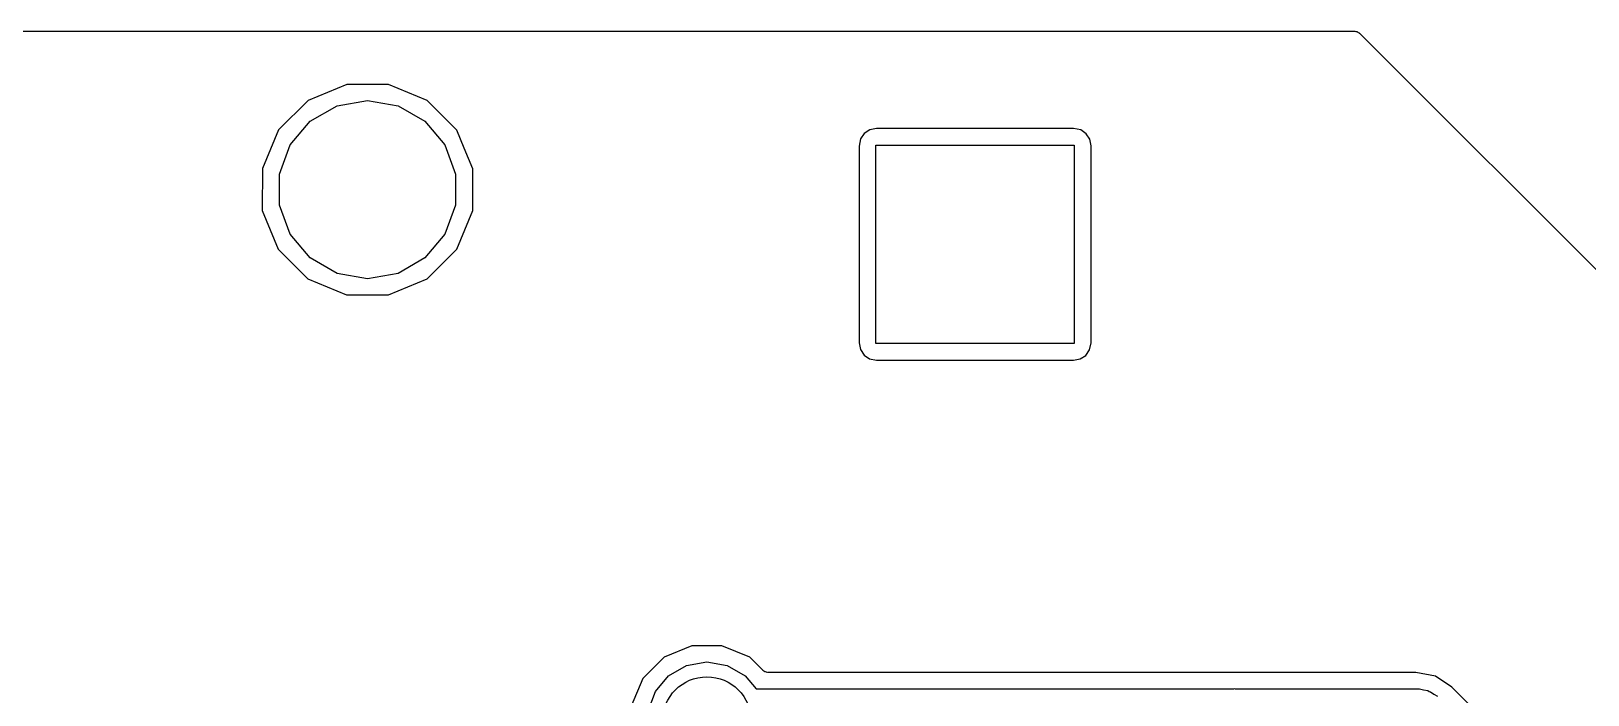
# Model space of a CAD drawing. Extents: x -5.1 to 32.6, y 0 to 32.2.
# Drawn here: x 6.68 to 20.02, y 26.46 to 32.16 of the extents above; entities that cross this region are included whole.
import ezdxf

# ---------------------------------------------------------------- set-up
doc = ezdxf.new("R2010")
doc.units = 0
doc.header["$MEASUREMENT"] = 0
doc.layers.add('BLACK', color=7, linetype='CONTINUOUS')

msp = doc.modelspace()

# ---------------------------------------------------------------- linework, layer by layer
at = {"layer": 'Black'}
for p, q in [((-5.0165, 32.1564), (18.0204, 32.1564)), ((18.0204, 32.1564), (18.0231, 32.1559)), ((18.0231, 32.1559), (18.0259, 32.1562)), ((18.0259, 32.1562), (18.0339, 32.154)), ((18.0339, 32.154), (18.0421, 32.1526)), ((18.0421, 32.1526), (18.0445, 32.1512)), ((18.0445, 32.1512), (18.0472, 32.1504)), ((18.0472, 32.1504), (18.054, 32.1457)), ((18.054, 32.1457), (18.0612, 32.1415)), ((18.0612, 32.1415), (18.063, 32.1394)), ((18.063, 32.1394), (18.0653, 32.1378)), ((18.0653, 32.1378), (32.5941, 17.609)), ((9.38453, 31.6994), (9.053, 31.5624)), ((9.74325, 31.699), (9.38453, 31.6994)), ((10.0745, 31.5615), (9.74325, 31.699)), ((9.053, 31.5624), (8.79912, 31.3089)), ((9.07142, 31.3835), (9.30148, 31.5163)), ((9.30148, 31.5163), (9.5631, 31.5624)), ((9.5631, 31.5624), (9.82471, 31.5163)), ((9.82471, 31.5163), (10.0548, 31.3835)), ((10.328, 31.3076), (10.0745, 31.5615)), ((8.90067, 31.18), (9.07142, 31.3835)), ((10.0548, 31.3835), (10.2255, 31.18)), ((8.79912, 31.3089), (8.66156, 30.9776)), ((10.3917, 31.1534), (10.328, 31.3076)), ((13.7889, 31.233), (13.7764, 31.1712)), ((13.8208, 31.2797), (13.7889, 31.233)), ((13.8687, 31.3105), (13.8208, 31.2797)), ((13.926, 31.3213), (13.8687, 31.3105)), ((15.6137, 31.3213), (13.926, 31.3213)), ((15.6755, 31.3088), (15.6137, 31.3213)), ((15.7222, 31.2769), (15.6755, 31.3088)), ((15.753, 31.229), (15.7222, 31.2769)), ((15.7638, 31.1717), (15.753, 31.229)), ((8.80981, 30.9303), (8.90067, 31.18)), ((10.2255, 31.18), (10.3164, 30.9303)), ((10.465, 30.9761), (10.3917, 31.1534)), ((13.7764, 31.1712), (13.7764, 29.4835)), ((13.9201, 29.4776), (13.9201, 31.1776)), ((13.9201, 31.1776), (15.6201, 31.1776)), ((15.6201, 31.1776), (15.6201, 29.4776)), ((15.7638, 29.484), (15.7638, 31.1717)), ((8.66156, 30.9776), (8.66124, 30.6189)), ((10.4646, 30.6174), (10.465, 30.9761)), ((8.80981, 30.6647), (8.80981, 30.9303)), ((10.3164, 30.9303), (10.3164, 30.6647)), ((8.66124, 30.6189), (8.79823, 30.2874)), ((8.90067, 30.415), (8.80981, 30.6647)), ((10.3164, 30.6647), (10.2255, 30.415)), ((10.3271, 30.2861), (10.4646, 30.6174)), ((8.79823, 30.2874), (9.05166, 30.0335)), ((9.07142, 30.2115), (8.90067, 30.415)), ((10.2255, 30.415), (10.0548, 30.2115)), ((10.0732, 30.0326), (10.3271, 30.2861)), ((9.30148, 30.0787), (9.07142, 30.2115)), ((10.0548, 30.2115), (9.82471, 30.0787)), ((9.05166, 30.0335), (9.38295, 29.896)), ((9.5631, 30.0326), (9.30148, 30.0787)), ((9.82471, 30.0787), (9.5631, 30.0326)), ((9.74167, 29.8956), (10.0732, 30.0326)), ((9.38295, 29.896), (9.74167, 29.8956)), ((13.7764, 29.4835), (13.7872, 29.4262)), ((13.7872, 29.4262), (13.818, 29.3783)), ((13.818, 29.3783), (13.8647, 29.3464)), ((15.6201, 29.4776), (13.9201, 29.4776)), ((15.6715, 29.3447), (15.7194, 29.3755)), ((15.7194, 29.3755), (15.7513, 29.4222)), ((15.7513, 29.4222), (15.7638, 29.484)), ((13.8647, 29.3464), (13.9265, 29.3339)), ((13.9265, 29.3339), (15.6142, 29.3339)), ((15.6142, 29.3339), (15.6715, 29.3447)), ((12.3431, 26.886), (12.105, 26.7876)), ((12.6008, 26.8858), (12.3431, 26.886)), ((12.8388, 26.787), (12.6008, 26.8858)), ((12.105, 26.7876), (11.9226, 26.6056)), ((12.1436, 26.6288), (12.297, 26.7174)), ((12.297, 26.7174), (12.4714, 26.7481)), ((12.4714, 26.7481), (12.6458, 26.7174)), ((12.6458, 26.7174), (12.7992, 26.6288)), ((12.9496, 26.6759), (12.8388, 26.787)), ((11.9226, 26.6056), (11.8238, 26.3676)), ((12.0298, 26.4932), (12.1436, 26.6288)), ((12.7992, 26.6288), (12.8925, 26.5176)), ((12.9519, 26.6743), (12.9496, 26.6759)), ((12.9537, 26.6722), (12.9519, 26.6743)), ((12.9609, 26.668), (12.9537, 26.6722)), ((12.9677, 26.6633), (12.9609, 26.668)), ((12.9704, 26.6625), (12.9677, 26.6633)), ((12.9728, 26.6611), (12.9704, 26.6625)), ((12.981, 26.6597), (12.9728, 26.6611)), ((12.989, 26.6575), (12.981, 26.6597)), ((12.9918, 26.6578), (12.989, 26.6575)), ((12.9946, 26.6573), (12.9918, 26.6578)), ((16.8968, 26.6573), (12.9946, 26.6573)), ((16.8973, 26.6574), (16.8968, 26.6573)), ((16.8994, 26.6574), (16.8973, 26.6574)), ((16.8996, 26.6574), (16.8994, 26.6574)), ((16.8997, 26.6574), (16.8996, 26.6574)), ((16.993, 26.6573), (16.8997, 26.6574)), ((18.5484, 26.6573), (16.993, 26.6573)), ((16.993, 26.6573), (16.993, 26.6573)), ((16.993, 26.6573), (16.993, 26.6573)), ((18.7146, 26.6242), (18.5484, 26.6573)), ((18.8555, 26.5301), (18.7146, 26.6242)), ((11.9692, 26.3268), (12.0298, 26.4932)), ((12.8925, 26.5176), (16.9865, 26.5176)), ((16.9865, 26.5176), (16.9926, 26.5187)), ((16.9926, 26.5187), (16.9987, 26.5176)), ((16.9987, 26.5176), (18.5547, 26.5176)), ((18.5547, 26.5176), (18.5668, 26.5155)), ((18.5668, 26.5155), (18.5791, 26.5165)), ((18.5791, 26.5165), (18.6143, 26.5071)), ((18.6143, 26.5071), (18.6503, 26.5008)), ((18.6503, 26.5008), (18.6609, 26.4946)), ((18.6609, 26.4946), (18.6728, 26.4914)), ((18.6728, 26.4914), (18.7027, 26.4705)), ((18.7027, 26.4705), (18.7343, 26.4522)), ((23.6599, 21.7257), (18.8555, 26.5301))]:
    msp.add_line(p, q, dxfattribs=at)
msp.add_circle((12.4714, 26.2382), 0.381, dxfattribs=at)

doc.saveas('drawing.dxf')
